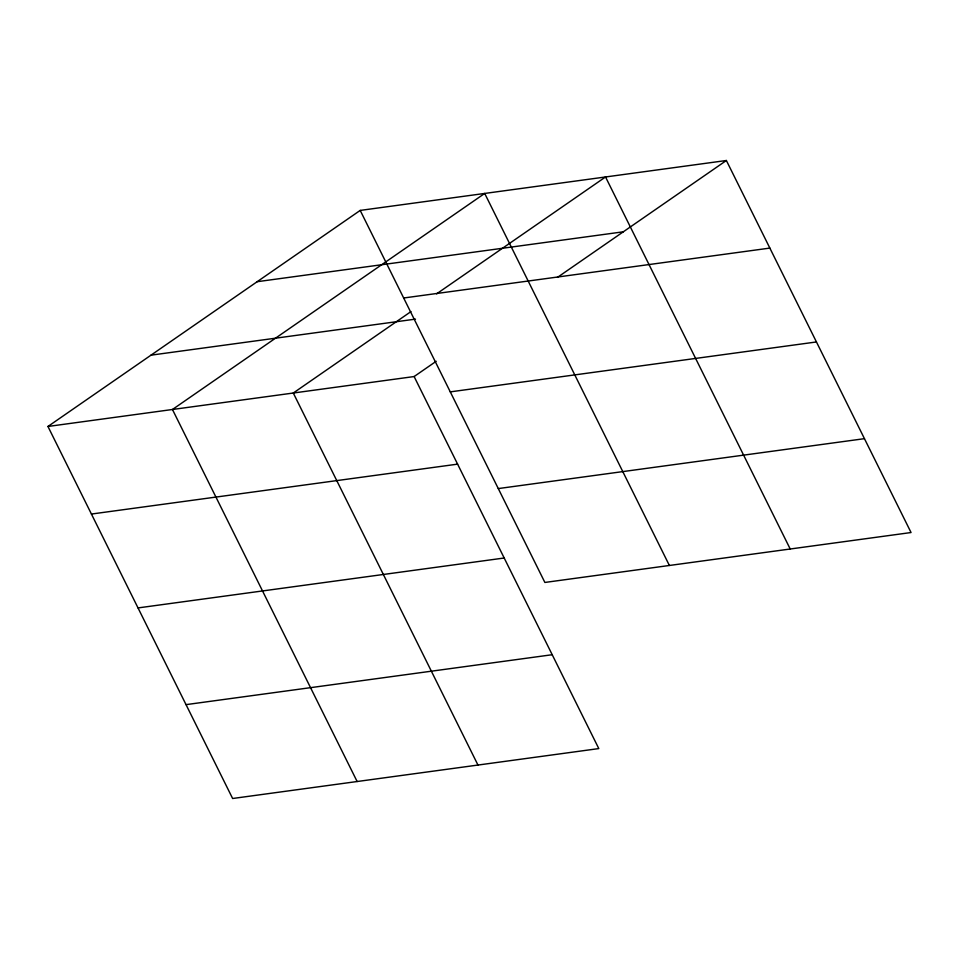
<?xml version="1.0" encoding="UTF-8"?>
<svg xmlns="http://www.w3.org/2000/svg" width="959" height="959" viewBox="0 0 959 959"><rect width="100%" height="100%" fill="white"/><g stroke="black" fill="none" stroke-linecap="round" stroke-linejoin="round"><path stroke-width="1.44" d="M47.95 426.467L414.12 376.551L598.8 748.583L232.629 798.499L47.95 426.467L360.2 210.417L726.371 160.501L911.05 532.533L544.88 582.449L360.2 210.417M410.967 311.591L293.286 393.022L477.966 765.054M436.597 293.862L605.537 176.971L790.216 549.004M414.12 376.551L436.201 361.279M557.431 277.391L726.371 160.501M257.156 281.706L623.326 231.802M403.679 297.997L769.849 248.093M150.995 355.166L415.487 319.119M450.274 391.871L816.445 341.955M91.429 514.048L457.599 464.144M498.284 488.575L864.455 438.671M138.024 607.922L504.194 558.006M186.034 704.637L552.204 654.721M669.382 565.474L484.703 193.442L172.452 409.493L357.132 781.525"/></g></svg>
